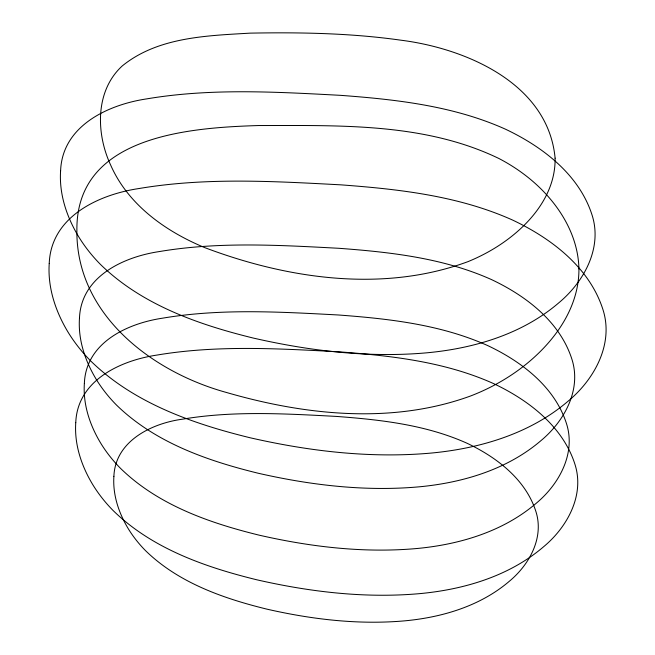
<?xml version="1.0" encoding="UTF-8"?>
<svg xmlns="http://www.w3.org/2000/svg" width="655" height="655" viewBox="0 0 655 655"><rect width="100%" height="100%" fill="white"/><g stroke="black" fill="none" stroke-linecap="round" stroke-linejoin="round"><path stroke-width="0.98" d="M555.104 158.15C555.751 197.548 525.572 229.537 493.805 248.72A178.61 155.153 0.2 0 1 468.112 261.591C383.2 293.022 287.479 278.891 204.663 247.59C165.658 231.403 128.184 204.917 110.711 165.191C96.023 133.743 94.893 91.07 122.198 65.983C157.732 37.048 206.522 35.706 250.218 33.135C300.473 32.218 350.99 33.127 400.835 40.184C466.041 48.421 548.178 83.537 555.104 158.15M49.231 263.482C47.545 288.126 55.904 312.451 68.718 333.231A182.835 158.813 0.2 0 0 90.808 361.061C133.915 403.128 192.717 423.703 250.087 437.761C309.299 451.254 370.534 458.533 431.227 453.063C480.336 448.446 530.304 433.594 568.319 400.991C594.249 379.441 613.817 344.227 603.091 310.02C589.713 267.527 551.453 238.428 512.644 220.088C458.754 195.861 399.141 189.172 340.813 184.841C273.716 181.271 205.768 177.276 139.171 188.501C98.733 194.51 50.975 216.559 49.231 263.482M60.604 170.808C58.983 194.47 67.007 217.812 79.304 237.757A175.491 152.435 0.2 0 0 100.51 264.473C141.881 304.845 198.326 324.593 253.387 338.086C310.224 351.039 368.986 358.031 427.248 352.775C474.384 348.345 522.346 334.091 558.83 302.798C583.72 282.108 602.502 248.31 592.202 215.479C579.364 174.697 542.643 146.761 505.398 129.158C453.669 105.914 396.447 99.486 340.461 95.335C276.066 91.905 210.853 88.073 146.925 98.848C108.116 104.612 62.274 125.776 60.604 170.808M75.759 422.688C74.236 444.909 81.769 466.835 93.329 485.568A164.823 143.175 0.2 0 0 113.241 510.654C152.099 548.579 205.113 567.124 256.825 579.798C310.208 591.964 365.408 598.531 420.125 593.594C464.395 589.434 509.443 576.04 543.716 546.655C567.091 527.226 584.735 495.475 575.057 464.641C562.997 426.339 528.503 400.099 493.526 383.568C444.942 361.732 391.199 355.698 338.61 351.792C278.129 348.583 216.879 344.972 156.832 355.092C120.381 360.512 77.323 380.391 75.759 422.688M79.468 318.224C77.97 340.142 85.404 361.773 96.801 380.252A162.596 141.234 0.2 0 0 116.443 405.003C154.776 442.412 207.078 460.711 258.095 473.213C310.757 485.216 365.203 491.692 419.184 486.821C462.864 482.719 507.298 469.504 541.104 440.512C564.168 421.345 581.566 390.028 572.028 359.611C560.131 321.818 526.104 295.937 491.594 279.628C443.664 258.086 390.65 252.134 338.774 248.286C279.104 245.117 218.68 241.556 159.452 251.545C123.492 256.883 81.015 276.492 79.468 318.224M84.364 383.437C82.898 404.896 90.169 426.077 101.329 444.172A159.19 138.279 0.2 0 0 120.569 468.407C158.092 505.03 209.297 522.944 259.241 535.184C310.806 546.933 364.115 553.27 416.965 548.505C459.72 544.493 503.228 531.557 536.33 503.171C558.903 484.405 575.95 453.743 566.6 423.965C554.957 386.966 521.642 361.625 487.86 345.652C440.93 324.569 389.029 318.739 338.242 314.973C279.816 311.862 220.661 308.382 162.669 318.158C127.463 323.39 85.879 342.59 84.364 383.437M113.896 476.332C112.611 495.115 118.973 513.659 128.74 529.486A139.343 121.036 0.2 0 0 145.582 550.699C178.43 582.762 223.249 598.441 266.962 609.158C312.091 619.442 358.76 624.985 405.019 620.817C442.444 617.297 480.524 605.981 509.492 581.132C529.256 564.708 544.174 537.87 535.995 511.801C525.801 479.419 496.637 457.239 467.064 443.263C425.996 424.8 380.563 419.699 336.105 416.4C284.974 413.682 233.188 410.636 182.434 419.192C151.682 423.343 115.239 441.028 113.896 476.332M578.938 268.869C579.143 310.707 550.708 346.659 518.285 370.222A202.747 176.113 0.2 0 1 490.792 387.007A201.249 174.811 0.2 0 1 470.658 395.956C392.23 424.579 305.165 415.278 226.515 392.492C151.993 371.991 75.8 314.474 76.889 230.061C76.062 135.806 188.976 127.692 258.725 125.531C339.29 125.596 424.604 122.559 498.946 158.518A178.504 155.055 0.2 0 1 525.474 175.384C554.556 197.687 578.087 231.158 578.938 268.869"/></g></svg>
